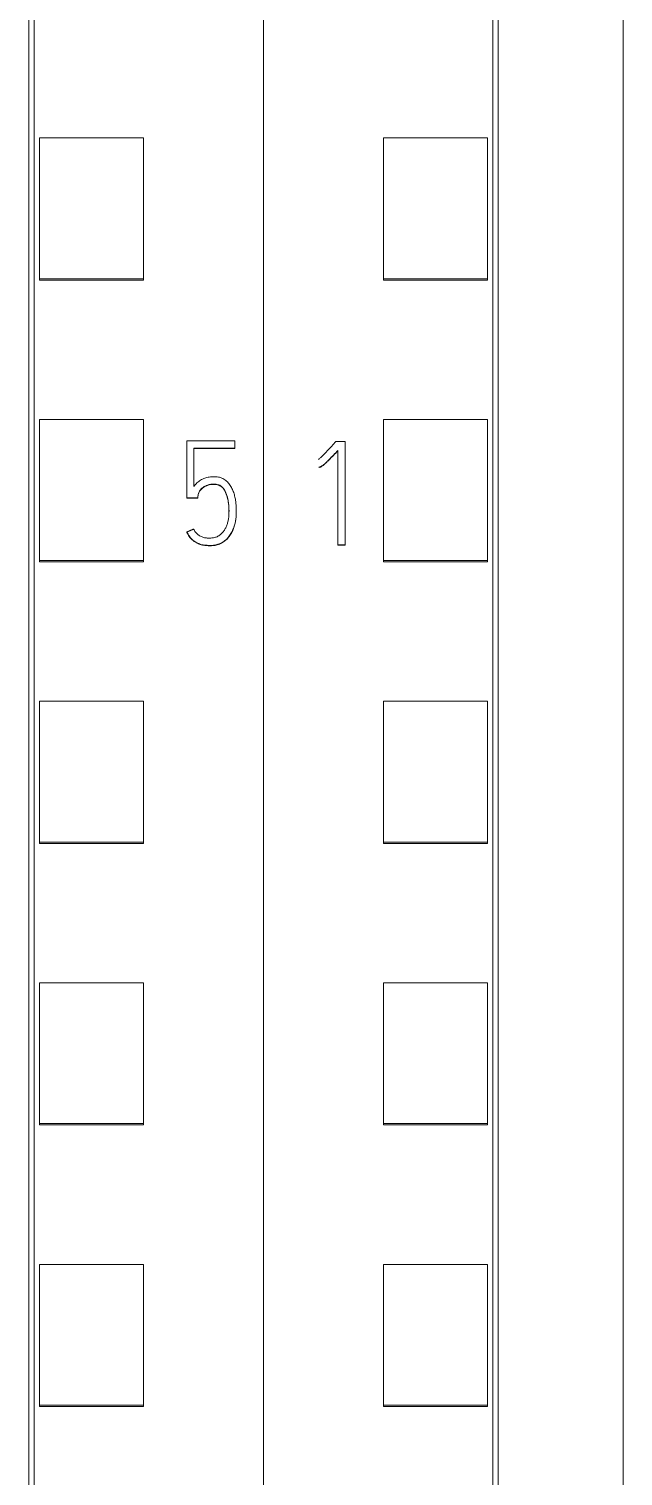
# Model space of a CAD drawing. Header units: millimetres. Extents: x 4137 to 6698, y 1400 to 3585.
# Drawn here: x 6003.35 to 6014.75, y 3315 to 3342.76 of the extents above; entities that cross this region are included whole.
import ezdxf

# ---------------------------------------------------------------- set-up
doc = ezdxf.new("R2010")
doc.units = ezdxf.units.MM
doc.layers.add('000-PI-Oprema', color=30, linetype='Continuous', lineweight=5)

msp = doc.modelspace()

# ---------------------------------------------------------------- linework, layer by layer
at = {"layer": '000-PI-Oprema', "color": 0, "linetype": 'ByBlock', "lineweight": 0}
for p, q in [((6007.848, 3360.465), (6007.848, 3247.047)), ((6007.848, 3360.465), (6007.848, 3247.047)), ((6003.448, 3249.37), (6003.448, 3358.185)), ((6012.248, 3358.185), (6012.248, 3249.37)), ((6003.548, 3337.963), (6003.548, 3340.666)), ((6003.548, 3340.666), (6005.548, 3340.666)), ((6005.548, 3337.963), (6005.548, 3340.666)), ((6010.148, 3337.963), (6010.148, 3340.666)), ((6012.148, 3340.666), (6010.148, 3340.666)), ((6012.148, 3337.963), (6012.148, 3340.666)), ((6003.548, 3337.963), (6005.548, 3337.963)), ((6003.548, 3337.934), (6003.548, 3337.963)), ((6003.548, 3337.934), (6005.548, 3337.934)), ((6005.548, 3337.934), (6005.548, 3337.963)), ((6010.148, 3337.934), (6010.148, 3337.963)), ((6012.148, 3337.963), (6010.148, 3337.963)), ((6012.148, 3337.934), (6010.148, 3337.934)), ((6012.148, 3337.934), (6012.148, 3337.963)), ((6003.548, 3332.561), (6003.548, 3335.264)), ((6003.548, 3335.264), (6005.548, 3335.264)), ((6005.548, 3332.561), (6005.548, 3335.264)), ((6010.148, 3332.561), (6010.148, 3335.264)), ((6012.148, 3335.264), (6010.148, 3335.264)), ((6012.148, 3332.561), (6012.148, 3335.264)), ((6006.375, 3334.855), (6006.375, 3333.761)), ((6007.299, 3334.855), (6006.375, 3334.855)), ((6006.514, 3333.982), (6006.514, 3334.717)), ((6006.514, 3334.717), (6007.299, 3334.717)), ((6007.299, 3334.711), (6006.514, 3334.711)), ((6007.299, 3334.717), (6007.299, 3334.855)), ((6007.299, 3334.717), (6007.299, 3334.711)), ((6009.414, 3334.844), (6009.239, 3334.844)), ((6009.414, 3332.86), (6009.414, 3334.844)), ((6009.275, 3334.673), (6009.275, 3332.86)), ((6006.375, 3333.761), (6006.375, 3333.754)), ((6006.375, 3333.761), (6006.586, 3333.761)), ((6006.586, 3333.754), (6006.375, 3333.754)), ((6006.586, 3333.761), (6006.586, 3333.754)), ((6007.326, 3333.496), (6007.326, 3333.503)), ((6006.38, 3333.106), (6006.38, 3333.1)), ((6009.275, 3332.86), (6009.414, 3332.86)), ((6009.275, 3332.86), (6009.275, 3332.854)), ((6009.414, 3332.854), (6009.275, 3332.854)), ((6009.414, 3332.86), (6009.414, 3332.854)), ((6003.548, 3332.534), (6003.548, 3332.561)), ((6003.548, 3332.561), (6005.548, 3332.561)), ((6003.548, 3332.534), (6005.548, 3332.534)), ((6005.548, 3332.534), (6005.548, 3332.561)), ((6010.148, 3332.534), (6010.148, 3332.561)), ((6012.148, 3332.561), (6010.148, 3332.561)), ((6012.148, 3332.534), (6010.148, 3332.534)), ((6012.148, 3332.534), (6012.148, 3332.561)), ((6003.548, 3327.16), (6003.548, 3329.862)), ((6003.548, 3329.862), (6005.548, 3329.862)), ((6005.548, 3327.16), (6005.548, 3329.862)), ((6010.148, 3327.16), (6010.148, 3329.862)), ((6012.148, 3329.862), (6010.148, 3329.862)), ((6012.148, 3327.16), (6012.148, 3329.862)), ((6003.548, 3327.134), (6003.548, 3327.16)), ((6003.548, 3327.16), (6005.548, 3327.16)), ((6003.548, 3327.134), (6005.548, 3327.134)), ((6005.548, 3327.134), (6005.548, 3327.16)), ((6010.148, 3327.134), (6010.148, 3327.16)), ((6012.148, 3327.16), (6010.148, 3327.16)), ((6012.148, 3327.134), (6010.148, 3327.134)), ((6012.148, 3327.134), (6012.148, 3327.16)), ((6003.548, 3321.758), (6003.548, 3324.46)), ((6003.548, 3324.46), (6005.548, 3324.46)), ((6005.548, 3321.758), (6005.548, 3324.46)), ((6010.148, 3321.758), (6010.148, 3324.46)), ((6012.148, 3324.46), (6010.148, 3324.46)), ((6012.148, 3321.758), (6012.148, 3324.46)), ((6003.548, 3321.734), (6003.548, 3321.758)), ((6003.548, 3321.758), (6005.548, 3321.758)), ((6003.548, 3321.734), (6005.548, 3321.734)), ((6005.548, 3321.734), (6005.548, 3321.758)), ((6010.148, 3321.734), (6010.148, 3321.758)), ((6012.148, 3321.758), (6010.148, 3321.758)), ((6012.148, 3321.734), (6010.148, 3321.734)), ((6012.148, 3321.734), (6012.148, 3321.758)), ((6003.548, 3316.357), (6003.548, 3319.059)), ((6003.548, 3319.059), (6005.548, 3319.059)), ((6005.548, 3316.357), (6005.548, 3319.059)), ((6010.148, 3316.357), (6010.148, 3319.059)), ((6012.148, 3319.059), (6010.148, 3319.059)), ((6012.148, 3316.357), (6012.148, 3319.059)), ((6003.548, 3316.334), (6003.548, 3316.357)), ((6003.548, 3316.357), (6005.548, 3316.357)), ((6003.548, 3316.334), (6005.548, 3316.334)), ((6005.548, 3316.334), (6005.548, 3316.357)), ((6010.148, 3316.334), (6010.148, 3316.357)), ((6012.148, 3316.357), (6010.148, 3316.357)), ((6012.148, 3316.334), (6010.148, 3316.334)), ((6012.148, 3316.334), (6012.148, 3316.357))]:
    msp.add_line(p, q, dxfattribs=at)
for points, knots in [([(6003.348, 3249.084), (6003.348, 3252.425), (6003.348, 3260.39), (6003.348, 3273.029), (6003.348, 3288.516), (6003.348, 3302.81), (6003.348, 3317.02), (6003.348, 3331.587), (6003.348, 3345.757), (6003.348, 3355.326), (6003.348, 3358.37)], [0, 0, 0, 0, 0.091483, 0.21812, 0.346206, 0.515858, 0.610111, 0.736264, 0.916066, 1, 1, 1, 1]), ([(6012.348, 3358.37), (6012.348, 3355.326), (6012.348, 3345.757), (6012.348, 3331.587), (6012.348, 3317.02), (6012.348, 3302.81), (6012.348, 3288.516), (6012.348, 3273.029), (6012.348, 3260.39), (6012.348, 3252.425), (6012.348, 3249.084)], [0, 0, 0, 0, 0.083934, 0.263736, 0.389889, 0.484142, 0.653794, 0.78188, 0.908517, 1, 1, 1, 1]), ([(6014.748, 3355.305), (6014.748, 3353.282), (6014.748, 3344.733), (6014.748, 3331.587), (6014.748, 3317.02), (6014.748, 3302.81), (6014.748, 3288.516), (6014.748, 3273.029), (6014.748, 3260.271), (6014.748, 3251.39), (6014.748, 3247.132), (6014.748, 3246.334)], [0, 0, 0, 0, 0.055935, 0.236292, 0.362833, 0.457376, 0.627551, 0.756032, 0.883059, 0.978086, 1, 1, 1, 1]), ([(6009.239, 3334.844), (6009.213, 3334.814), (6009.186, 3334.784), (6009.132, 3334.725), (6009.104, 3334.696), (6009.063, 3334.652), (6009.049, 3334.637), (6009.021, 3334.608), (6009.007, 3334.594), (6008.979, 3334.566), (6008.964, 3334.552), (6008.934, 3334.525), (6008.919, 3334.512), (6008.903, 3334.499)], [0, 0, 0, 0, 0.25, 0.25, 0.5, 0.5, 0.625, 0.625, 0.75, 0.75, 0.875, 0.875, 1, 1, 1, 1]), ([(6008.912, 3334.352), (6008.917, 3334.352), (6008.922, 3334.353), (6008.932, 3334.355), (6008.937, 3334.356), (6008.947, 3334.36), (6008.952, 3334.362), (6008.961, 3334.367), (6008.965, 3334.37), (6008.978, 3334.379), (6008.986, 3334.385), (6009.002, 3334.398), (6009.009, 3334.404), (6009.033, 3334.424), (6009.047, 3334.438), (6009.077, 3334.467), (6009.092, 3334.481), (6009.135, 3334.524), (6009.163, 3334.554), (6009.22, 3334.613), (6009.248, 3334.643), (6009.275, 3334.673)], [0, 0, 0, 0, 0.03125, 0.03125, 0.0625, 0.0625, 0.09375, 0.09375, 0.125, 0.125, 0.1875, 0.1875, 0.25, 0.25, 0.375, 0.375, 0.5, 0.5, 0.75, 0.75, 1, 1, 1, 1]), ([(6009.275, 3334.666), (6009.248, 3334.636), (6009.22, 3334.607), (6009.163, 3334.547), (6009.135, 3334.518), (6009.091, 3334.475), (6009.077, 3334.46), (6009.047, 3334.432), (6009.032, 3334.418), (6009.009, 3334.398), (6009.002, 3334.391), (6008.986, 3334.379), (6008.977, 3334.372), (6008.965, 3334.364), (6008.961, 3334.361), (6008.952, 3334.356), (6008.947, 3334.353), (6008.938, 3334.35), (6008.932, 3334.349), (6008.922, 3334.347), (6008.917, 3334.346), (6008.912, 3334.346)], [0, 0, 0, 0, 0.25, 0.25, 0.5, 0.5, 0.625, 0.625, 0.75, 0.75, 0.8125, 0.8125, 0.875, 0.875, 0.90625, 0.90625, 0.9375, 0.9375, 0.96875, 0.96875, 1, 1, 1, 1]), ([(6006.38, 3333.106), (6006.393, 3333.079), (6006.406, 3333.054), (6006.43, 3333.018), (6006.439, 3333.007), (6006.458, 3332.984), (6006.468, 3332.974), (6006.49, 3332.954), (6006.501, 3332.945), (6006.524, 3332.928), (6006.536, 3332.92), (6006.561, 3332.905), (6006.574, 3332.898), (6006.6, 3332.886), (6006.614, 3332.881), (6006.642, 3332.871), (6006.656, 3332.867), (6006.684, 3332.86), (6006.698, 3332.858), (6006.727, 3332.854), (6006.742, 3332.853), (6006.764, 3332.851), (6006.771, 3332.851), (6006.786, 3332.85), (6006.793, 3332.85), (6006.815, 3332.849), (6006.83, 3332.849), (6006.859, 3332.849), (6006.873, 3332.85), (6006.902, 3332.854), (6006.917, 3332.856), (6006.946, 3332.862), (6006.96, 3332.866), (6007.002, 3332.88), (6007.029, 3332.891), (6007.067, 3332.913), (6007.08, 3332.921), (6007.104, 3332.938), (6007.115, 3332.947), (6007.137, 3332.967), (6007.148, 3332.977), (6007.168, 3332.998), (6007.177, 3333.01), (6007.204, 3333.044), (6007.22, 3333.069), (6007.241, 3333.107), (6007.248, 3333.12), (6007.26, 3333.147), (6007.266, 3333.16), (6007.282, 3333.201), (6007.291, 3333.229), (6007.306, 3333.285), (6007.311, 3333.313), (6007.318, 3333.357), (6007.32, 3333.371), (6007.323, 3333.4), (6007.324, 3333.415), (6007.326, 3333.458), (6007.327, 3333.488), (6007.326, 3333.546), (6007.324, 3333.604), (6007.318, 3333.662), (6007.311, 3333.719), (6007.306, 3333.748), (6007.296, 3333.791), (6007.293, 3333.805), (6007.285, 3333.834), (6007.281, 3333.848), (6007.267, 3333.889), (6007.257, 3333.917), (6007.237, 3333.956), (6007.23, 3333.969), (6007.215, 3333.994), (6007.207, 3334.007), (6007.182, 3334.042), (6007.162, 3334.064), (6007.118, 3334.103), (6007.093, 3334.119), (6007.054, 3334.139), (6007.04, 3334.144), (6007.012, 3334.154), (6006.997, 3334.157), (6006.968, 3334.163), (6006.954, 3334.164), (6006.924, 3334.167), (6006.909, 3334.167), (6006.88, 3334.167), (6006.865, 3334.166), (6006.836, 3334.163), (6006.822, 3334.162), (6006.793, 3334.157), (6006.778, 3334.154), (6006.75, 3334.147), (6006.735, 3334.143), (6006.708, 3334.133), (6006.694, 3334.128), (6006.667, 3334.116), (6006.655, 3334.109), (6006.629, 3334.093), (6006.617, 3334.085), (6006.593, 3334.067), (6006.582, 3334.058), (6006.561, 3334.038), (6006.551, 3334.027), (6006.531, 3334.005), (6006.522, 3333.994), (6006.514, 3333.982)], [0, 0, 0, 0, 0.03125, 0.03125, 0.046875, 0.046875, 0.0625, 0.0625, 0.078125, 0.078125, 0.09375, 0.09375, 0.109375, 0.109375, 0.125, 0.125, 0.140625, 0.140625, 0.15625, 0.15625, 0.171875, 0.171875, 0.179687, 0.179687, 0.1875, 0.1875, 0.203125, 0.203125, 0.21875, 0.21875, 0.234375, 0.234375, 0.25, 0.25, 0.28125, 0.28125, 0.296875, 0.296875, 0.3125, 0.3125, 0.328125, 0.328125, 0.34375, 0.34375, 0.375, 0.375, 0.390625, 0.390625, 0.40625, 0.40625, 0.4375, 0.4375, 0.46875, 0.46875, 0.484375, 0.484375, 0.5, 0.5, 0.53125, 0.53125, 0.5625, 0.59375, 0.59375, 0.625, 0.625, 0.640625, 0.640625, 0.65625, 0.65625, 0.6875, 0.6875, 0.703125, 0.703125, 0.71875, 0.71875, 0.75, 0.75, 0.78125, 0.78125, 0.796875, 0.796875, 0.8125, 0.8125, 0.828125, 0.828125, 0.84375, 0.84375, 0.859375, 0.859375, 0.875, 0.875, 0.890625, 0.890625, 0.90625, 0.90625, 0.921875, 0.921875, 0.9375, 0.9375, 0.953125, 0.953125, 0.96875, 0.96875, 0.984375, 0.984375, 1, 1, 1, 1]), ([(6006.586, 3333.761), (6006.587, 3333.784), (6006.59, 3333.807), (6006.599, 3333.84), (6006.602, 3333.851), (6006.612, 3333.873), (6006.617, 3333.883), (6006.629, 3333.902), (6006.636, 3333.911), (6006.647, 3333.925), (6006.651, 3333.929), (6006.659, 3333.937), (6006.664, 3333.941), (6006.685, 3333.961), (6006.704, 3333.974), (6006.734, 3333.991), (6006.745, 3333.996), (6006.766, 3334.005), (6006.777, 3334.009), (6006.81, 3334.019), (6006.833, 3334.023), (6006.868, 3334.026), (6006.879, 3334.026), (6006.903, 3334.026), (6006.914, 3334.025), (6006.949, 3334.022), (6006.972, 3334.017), (6006.999, 3334.007), (6007.004, 3334.005), (6007.015, 3334), (6007.02, 3333.997), (6007.034, 3333.988), (6007.043, 3333.981), (6007.056, 3333.969), (6007.06, 3333.965), (6007.068, 3333.956), (6007.08, 3333.943), (6007.09, 3333.929), (6007.102, 3333.91), (6007.108, 3333.9), (6007.118, 3333.879), (6007.123, 3333.869), (6007.136, 3333.837), (6007.143, 3333.815), (6007.157, 3333.771), (6007.162, 3333.749), (6007.169, 3333.715), (6007.171, 3333.704), (6007.175, 3333.681), (6007.18, 3333.647), (6007.183, 3333.613), (6007.185, 3333.568), (6007.186, 3333.545), (6007.187, 3333.477), (6007.186, 3333.432), (6007.179, 3333.375), (6007.177, 3333.364), (6007.173, 3333.341), (6007.171, 3333.33), (6007.163, 3333.296), (6007.157, 3333.274), (6007.142, 3333.23), (6007.134, 3333.209), (6007.113, 3333.167), (6007.101, 3333.148), (6007.075, 3333.11), (6007.06, 3333.093), (6007.035, 3333.069), (6007.026, 3333.061), (6007.008, 3333.046), (6006.998, 3333.04), (6006.979, 3333.028), (6006.969, 3333.022), (6006.947, 3333.012), (6006.936, 3333.008), (6006.903, 3332.998), (6006.88, 3332.994), (6006.846, 3332.991), (6006.834, 3332.99), (6006.811, 3332.989), (6006.799, 3332.989), (6006.765, 3332.99), (6006.742, 3332.993), (6006.708, 3333), (6006.697, 3333.003), (6006.674, 3333.01), (6006.663, 3333.014), (6006.642, 3333.023), (6006.632, 3333.029), (6006.612, 3333.041), (6006.602, 3333.047), (6006.574, 3333.069), (6006.558, 3333.085), (6006.537, 3333.113), (6006.53, 3333.123), (6006.518, 3333.143), (6006.513, 3333.153), (6006.508, 3333.164)], [0, 0, 0, 0, 0.03125, 0.03125, 0.046875, 0.046875, 0.0625, 0.0625, 0.078125, 0.078125, 0.085937, 0.085937, 0.09375, 0.09375, 0.125, 0.125, 0.140625, 0.140625, 0.15625, 0.15625, 0.1875, 0.1875, 0.203125, 0.203125, 0.21875, 0.21875, 0.25, 0.25, 0.257812, 0.257812, 0.265625, 0.265625, 0.28125, 0.28125, 0.289062, 0.289062, 0.296875, 0.3125, 0.3125, 0.328125, 0.328125, 0.34375, 0.34375, 0.375, 0.375, 0.40625, 0.40625, 0.421875, 0.421875, 0.4375, 0.46875, 0.46875, 0.5, 0.5, 0.5625, 0.5625, 0.578125, 0.578125, 0.59375, 0.59375, 0.625, 0.625, 0.65625, 0.65625, 0.6875, 0.6875, 0.71875, 0.71875, 0.734375, 0.734375, 0.75, 0.75, 0.765625, 0.765625, 0.78125, 0.78125, 0.8125, 0.8125, 0.828125, 0.828125, 0.84375, 0.84375, 0.875, 0.875, 0.890625, 0.890625, 0.90625, 0.90625, 0.921875, 0.921875, 0.9375, 0.9375, 0.96875, 0.96875, 0.984375, 0.984375, 1, 1, 1, 1]), ([(6007.187, 3333.498), (6007.187, 3333.503), (6007.187, 3333.508), (6007.186, 3333.535), (6007.186, 3333.558), (6007.183, 3333.603), (6007.181, 3333.626), (6007.173, 3333.694), (6007.164, 3333.738), (6007.145, 3333.805), (6007.137, 3333.827), (6007.12, 3333.869), (6007.11, 3333.89), (6007.092, 3333.919), (6007.086, 3333.929), (6007.071, 3333.948), (6007.063, 3333.956), (6007.046, 3333.972), (6007.037, 3333.979), (6007.023, 3333.989), (6007.017, 3333.992), (6007.007, 3333.997), (6007.002, 3334), (6006.985, 3334.006), (6006.974, 3334.009), (6006.952, 3334.015), (6006.94, 3334.017), (6006.917, 3334.019), (6006.905, 3334.02), (6006.882, 3334.02), (6006.87, 3334.02), (6006.847, 3334.018), (6006.835, 3334.017), (6006.812, 3334.012), (6006.778, 3334.005), (6006.746, 3333.992), (6006.716, 3333.975), (6006.706, 3333.968), (6006.687, 3333.955), (6006.678, 3333.948), (6006.66, 3333.932), (6006.652, 3333.924), (6006.641, 3333.911), (6006.637, 3333.906), (6006.63, 3333.897), (6006.627, 3333.892), (6006.617, 3333.877), (6006.612, 3333.867), (6006.603, 3333.846), (6006.599, 3333.835), (6006.59, 3333.801), (6006.587, 3333.778), (6006.586, 3333.754)], [0, 0, 0, 0, 0.013624, 0.013624, 0.075273, 0.075273, 0.136921, 0.136921, 0.260218, 0.260218, 0.321867, 0.321867, 0.383515, 0.383515, 0.414339, 0.414339, 0.445164, 0.445164, 0.475988, 0.475988, 0.4914, 0.4914, 0.506812, 0.506812, 0.537636, 0.537636, 0.568461, 0.568461, 0.599285, 0.599285, 0.630109, 0.630109, 0.660933, 0.660933, 0.691758, 0.753406, 0.753406, 0.78423, 0.78423, 0.815055, 0.815055, 0.845879, 0.845879, 0.861291, 0.861291, 0.876703, 0.876703, 0.907527, 0.907527, 0.938352, 0.938352, 1, 1, 1, 1]), ([(6007.326, 3333.496), (6007.326, 3333.475), (6007.326, 3333.454), (6007.324, 3333.403), (6007.321, 3333.375), (6007.315, 3333.331), (6007.313, 3333.317), (6007.307, 3333.288), (6007.304, 3333.274), (6007.293, 3333.231), (6007.285, 3333.203), (6007.264, 3333.149), (6007.252, 3333.122), (6007.224, 3333.07), (6007.209, 3333.045), (6007.183, 3333.01), (6007.173, 3332.999), (6007.154, 3332.977), (6007.143, 3332.967), (6007.111, 3332.937), (6007.087, 3332.919), (6007.05, 3332.897), (6007.037, 3332.89), (6007.01, 3332.878), (6006.996, 3332.872), (6006.954, 3332.858), (6006.926, 3332.851), (6006.882, 3332.845), (6006.867, 3332.844), (6006.838, 3332.842), (6006.823, 3332.842), (6006.794, 3332.843), (6006.779, 3332.844), (6006.75, 3332.846), (6006.735, 3332.847), (6006.706, 3332.85), (6006.692, 3332.853), (6006.663, 3332.859), (6006.648, 3332.863), (6006.62, 3332.872), (6006.606, 3332.877), (6006.58, 3332.889), (6006.566, 3332.896), (6006.541, 3332.911), (6006.528, 3332.919), (6006.504, 3332.936), (6006.493, 3332.945), (6006.471, 3332.965), (6006.461, 3332.975), (6006.441, 3332.997), (6006.432, 3333.009), (6006.407, 3333.046), (6006.393, 3333.073), (6006.38, 3333.1)], [0, 0, 0, 0, 0.044434, 0.044434, 0.104157, 0.104157, 0.134018, 0.134018, 0.16388, 0.16388, 0.223602, 0.223602, 0.283325, 0.283325, 0.343048, 0.343048, 0.37291, 0.37291, 0.402771, 0.402771, 0.462494, 0.462494, 0.492355, 0.492355, 0.522217, 0.522217, 0.58194, 0.58194, 0.611801, 0.611801, 0.641663, 0.641663, 0.671524, 0.671524, 0.701386, 0.701386, 0.731247, 0.731247, 0.761108, 0.761108, 0.79097, 0.79097, 0.820831, 0.820831, 0.850693, 0.850693, 0.880554, 0.880554, 0.910416, 0.910416, 0.940277, 0.940277, 1, 1, 1, 1])]:
    msp.add_open_spline(points, degree=3, knots=knots, dxfattribs=at)
msp.add_rational_spline([(6006.508, 3333.164), (6006.444, 3333.135), (6006.38, 3333.106)], [0.500000038028, 0.499999961972, 0.500000038028], degree=2, dxfattribs=at)

doc.saveas('drawing.dxf')
